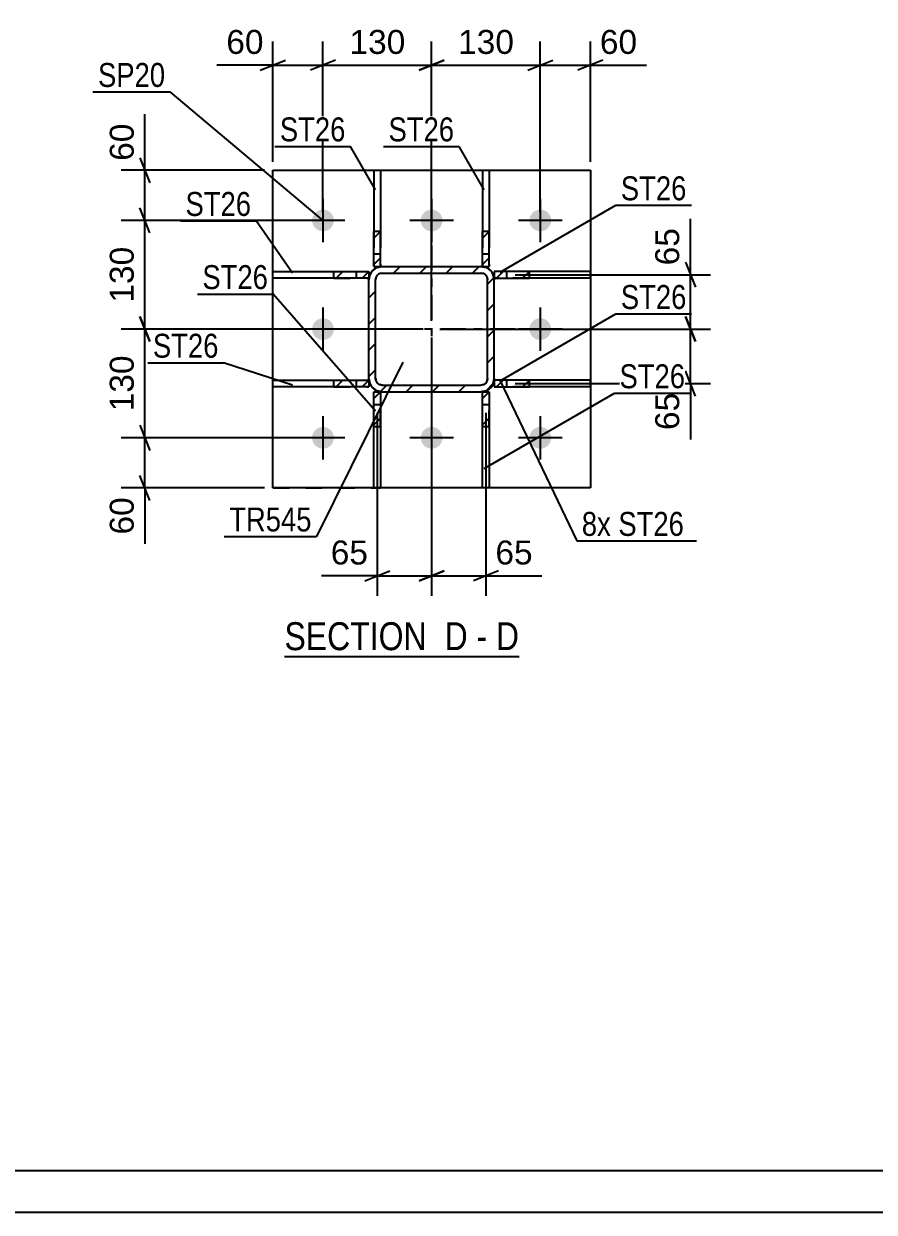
# Model space of a CAD drawing. Header units: millimetres. Extents: x -112 to 729, y -410 to 184.
# Drawn here: x 118.4 to 220.1, y -409.7 to -267.6 of the extents above; entities that cross this region are included whole.
import ezdxf

# ---------------------------------------------------------------- set-up
doc = ezdxf.new("R2010")
doc.units = ezdxf.units.MM
doc.linetypes.add('DXK_LINE_DOT2', pattern=[3.9198, 1.9599, -1.9599])
doc.linetypes.add('DXK_LINE_DOT3', pattern=[5.9187, 2.979, -0.9799, 0.9799, -0.9799])
doc.styles.add('Arial', font='ARIAL.TTF', dxfattribs={"height": 0.2})
doc.styles.add('Arial Narrow', font='ARIALN.TTF', dxfattribs={"height": 0.2})

# ---------------------------------------------------------------- blocks, each defined once
blk = doc.blocks.new('Unknown-318931512-1115')
at = {"color": 5, "linetype": 'Continuous'}
for p, q in [((-107.46, -404.71), (723.54, -404.71)), ((-112.46, -409.71), (728.54, -409.71))]:
    blk.add_line(p, q, dxfattribs=at)
blk = doc.blocks.new('Unknown-318931512-13 - 5891')
at = {"color": 6, "linetype": 'Continuous'}
blk.add_line((149.57, -343.23), (177.64, -343.23), dxfattribs=at)
at = {"color": 0, "linetype": 'Continuous'}
for points in [[(167.68, -342.48), (167.68, -338.98), (149.57, -338.98), (149.57, -342.48)], [(171.5, -342.48), (171.5, -338.98), (168.73, -338.98), (168.73, -342.48)], [(173.82, -342.48), (173.82, -338.98), (172.55, -338.98), (172.55, -342.48)], [(177.64, -342.48), (177.64, -338.98), (174.87, -338.98), (174.87, -342.48)]]:
    blk.add_wipeout(points, dxfattribs=at)
at = {"color": 7, "linetype": 'Continuous', "style": 'Arial Narrow'}
for s, p in [('SECTION ', (149.57, -342.48)), ('D', (168.73, -342.48)), ('D', (174.87, -342.48)), ('-', (172.55, -342.48))]:
    blk.add_text(s, height=3.34, dxfattribs=at).set_placement(p)
blk = doc.blocks.new('Part-318931512-5932 - 5891')
at = {"linetype": 'Continuous'}
h = blk.add_hatch(dxfattribs=at)
h.set_pattern_fill('', scale=0.7, style=0, pattern_type=0)
h.set_pattern_definition([(45, (161.0833, -311.5784), (-1.5715, 1.5715), [])])
h.paths.add_polyline_path([(161.08, -315.77), (161.08, -311.58), (160.28, -311.58), (160.28, -315.77)])
at = {"color": 7, "linetype": 'DXK_LINE_DOT2'}
for p, q in [((160.28, -315.77), (160.28, -311.58)), ((160.28, -311.58), (161.08, -311.58)), ((161.08, -315.77), (161.08, -311.58)), ((160.28, -313.08), (161.08, -313.08))]:
    blk.add_line(p, q, dxfattribs=at)
at = {"color": 2, "linetype": 'Continuous'}
for p, q in [((160.28, -315.77), (160.28, -311.58)), ((160.28, -311.58), (161.08, -311.58)), ((161.08, -311.58), (161.08, -315.77)), ((160.28, -323.08), (160.28, -315.77)), ((161.08, -315.77), (160.28, -315.77)), ((161.08, -315.77), (161.08, -323.08)), ((161.08, -323.08), (160.28, -323.08))]:
    blk.add_line(p, q, dxfattribs=at)
blk = doc.blocks.new('Part-318931512-5908 - 5891')
at = {"linetype": 'Continuous'}
h = blk.add_hatch(dxfattribs=at)
h.set_pattern_fill('', scale=0.7, style=0, pattern_type=0)
h.set_pattern_definition([(45, (159.683, -297.1784), (-1.5715, 1.5715), [])])
h.paths.add_polyline_path([(159.68, -297.98), (159.68, -297.18), (155.49, -297.18), (155.49, -297.98)])
at = {"color": 2, "linetype": 'Continuous'}
for p, q in [((148.18, -297.18), (155.49, -297.18)), ((148.18, -297.98), (148.18, -297.18)), ((155.49, -297.98), (148.18, -297.98)), ((155.49, -297.18), (159.68, -297.18)), ((155.49, -297.98), (155.49, -297.18)), ((159.68, -297.98), (155.49, -297.98)), ((159.68, -297.18), (159.68, -297.98))]:
    blk.add_line(p, q, dxfattribs=at)
at = {"color": 7, "linetype": 'DXK_LINE_DOT2'}
for p, q in [((155.49, -297.18), (159.68, -297.18)), ((155.49, -297.98), (159.68, -297.98)), ((158.18, -297.98), (158.18, -297.18)), ((159.68, -297.18), (159.68, -297.98))]:
    blk.add_line(p, q, dxfattribs=at)
blk = doc.blocks.new('Part-318931512-5913 - 5891')
at = {"linetype": 'Continuous'}
h = blk.add_hatch(dxfattribs=at)
h.set_pattern_fill('', scale=0.7, style=0, pattern_type=0)
h.set_pattern_definition([(45, (178.8717, -310.1784), (-1.5715, 1.5715), [])])
h.paths.add_polyline_path([(178.87, -310.98), (178.87, -310.18), (174.68, -310.18), (174.68, -310.98)])
at = {"color": 7, "linetype": 'DXK_LINE_DOT2'}
for p, q in [((178.87, -310.18), (174.68, -310.18)), ((174.68, -310.18), (174.68, -310.98)), ((178.87, -310.98), (174.68, -310.98)), ((176.18, -310.98), (176.18, -310.18))]:
    blk.add_line(p, q, dxfattribs=at)
at = {"color": 2, "linetype": 'Continuous'}
for p, q in [((178.87, -310.18), (174.68, -310.18)), ((174.68, -310.18), (174.68, -310.98)), ((174.68, -310.98), (178.87, -310.98)), ((186.18, -310.18), (178.87, -310.18)), ((178.87, -310.98), (178.87, -310.18)), ((186.18, -310.98), (178.87, -310.98)), ((186.18, -310.98), (186.18, -310.18))]:
    blk.add_line(p, q, dxfattribs=at)
blk = doc.blocks.new('Part-318931512-5918 - 5891')
at = {"linetype": 'Continuous'}
h = blk.add_hatch(dxfattribs=at)
h.set_pattern_fill('', scale=0.7, style=0, pattern_type=0)
h.set_pattern_definition([(45, (178.8717, -297.1784), (-1.5715, 1.5715), [])])
h.paths.add_polyline_path([(178.87, -297.98), (178.87, -297.18), (174.68, -297.18), (174.68, -297.98)])
at = {"color": 7, "linetype": 'DXK_LINE_DOT2'}
for p, q in [((178.87, -297.18), (174.68, -297.18)), ((174.68, -297.18), (174.68, -297.98)), ((178.87, -297.98), (174.68, -297.98)), ((176.18, -297.98), (176.18, -297.18))]:
    blk.add_line(p, q, dxfattribs=at)
at = {"color": 2, "linetype": 'Continuous'}
for p, q in [((178.87, -297.18), (174.68, -297.18)), ((174.68, -297.18), (174.68, -297.98)), ((174.68, -297.98), (178.87, -297.98)), ((186.18, -297.18), (178.87, -297.18)), ((178.87, -297.98), (178.87, -297.18)), ((186.18, -297.98), (178.87, -297.98)), ((186.18, -297.98), (186.18, -297.18))]:
    blk.add_line(p, q, dxfattribs=at)
blk = doc.blocks.new('Part-318931512-5937 - 5891')
at = {"linetype": 'Continuous'}
h = blk.add_hatch(dxfattribs=at)
h.set_pattern_fill('', scale=0.7, style=0, pattern_type=0)
h.set_pattern_definition([(45, (174.0828, -311.5784), (-1.5715, 1.5715), [])])
h.paths.add_polyline_path([(174.08, -315.77), (174.08, -311.58), (173.28, -311.58), (173.28, -315.77)])
at = {"color": 7, "linetype": 'DXK_LINE_DOT2'}
for p, q in [((173.28, -315.77), (173.28, -311.58)), ((173.28, -311.58), (174.08, -311.58)), ((174.08, -315.77), (174.08, -311.58)), ((173.28, -313.08), (174.08, -313.08))]:
    blk.add_line(p, q, dxfattribs=at)
at = {"color": 2, "linetype": 'Continuous'}
for p, q in [((173.28, -315.77), (173.28, -311.58)), ((173.28, -311.58), (174.08, -311.58)), ((174.08, -311.58), (174.08, -315.77)), ((173.28, -323.08), (173.28, -315.77)), ((174.08, -315.77), (173.28, -315.77)), ((174.08, -315.77), (174.08, -323.08)), ((174.08, -323.08), (173.28, -323.08))]:
    blk.add_line(p, q, dxfattribs=at)
blk = doc.blocks.new('Part-318931512-5942 - 5891')
at = {"linetype": 'Continuous'}
h = blk.add_hatch(dxfattribs=at)
h.set_pattern_fill('', scale=0.7, style=0, pattern_type=0)
h.set_pattern_definition([(45, (161.0833, -292.39), (-1.5715, 1.5715), [])])
h.paths.add_polyline_path([(161.08, -296.58), (161.08, -292.39), (160.28, -292.39), (160.28, -296.58)])
at = {"color": 2, "linetype": 'Continuous'}
for p, q in [((160.28, -285.08), (160.28, -292.39)), ((160.28, -285.08), (161.08, -285.08)), ((161.08, -285.08), (161.08, -292.39)), ((160.28, -296.58), (160.28, -292.39)), ((161.08, -292.39), (160.28, -292.39)), ((161.08, -296.58), (161.08, -292.39)), ((160.28, -296.58), (161.08, -296.58))]:
    blk.add_line(p, q, dxfattribs=at)
at = {"color": 7, "linetype": 'DXK_LINE_DOT2'}
for p, q in [((160.28, -292.39), (160.28, -296.58)), ((161.08, -292.39), (161.08, -296.58)), ((160.28, -295.08), (161.08, -295.08)), ((160.28, -296.58), (161.08, -296.58))]:
    blk.add_line(p, q, dxfattribs=at)
blk = doc.blocks.new('Part-318931512-5947 - 5891')
at = {"linetype": 'Continuous'}
h = blk.add_hatch(dxfattribs=at)
h.set_pattern_fill('', scale=0.7, style=0, pattern_type=0)
h.set_pattern_definition([(45, (174.0828, -292.39), (-1.5715, 1.5715), [])])
h.paths.add_polyline_path([(174.08, -296.58), (174.08, -292.39), (173.28, -292.39), (173.28, -296.58)])
at = {"color": 2, "linetype": 'Continuous'}
for p, q in [((173.28, -285.08), (173.28, -292.39)), ((173.28, -285.08), (174.08, -285.08)), ((174.08, -285.08), (174.08, -292.39)), ((173.28, -296.58), (173.28, -292.39)), ((174.08, -292.39), (173.28, -292.39)), ((174.08, -296.58), (174.08, -292.39)), ((173.28, -296.58), (174.08, -296.58))]:
    blk.add_line(p, q, dxfattribs=at)
at = {"color": 7, "linetype": 'DXK_LINE_DOT2'}
for p, q in [((173.28, -292.39), (173.28, -296.58)), ((174.08, -292.39), (174.08, -296.58)), ((173.28, -295.08), (174.08, -295.08)), ((173.28, -296.58), (174.08, -296.58))]:
    blk.add_line(p, q, dxfattribs=at)
blk = doc.blocks.new('Part-318931512-5952 - 5891')
at = {"linetype": 'Continuous'}
h = blk.add_hatch(dxfattribs=at)
h.set_pattern_fill('', scale=0.7, style=0, pattern_type=0)
h.set_pattern_definition([(45, (159.683, -310.1784), (-1.5715, 1.5715), [])])
h.paths.add_polyline_path([(159.68, -310.98), (159.68, -310.18), (155.49, -310.18), (155.49, -310.98)])
at = {"color": 2, "linetype": 'Continuous'}
for p, q in [((148.18, -310.18), (155.49, -310.18)), ((148.18, -310.98), (148.18, -310.18)), ((155.49, -310.98), (148.18, -310.98)), ((155.49, -310.18), (159.68, -310.18)), ((155.49, -310.98), (155.49, -310.18)), ((159.68, -310.98), (155.49, -310.98)), ((159.68, -310.18), (159.68, -310.98))]:
    blk.add_line(p, q, dxfattribs=at)
at = {"color": 7, "linetype": 'DXK_LINE_DOT2'}
for p, q in [((155.49, -310.18), (159.68, -310.18)), ((155.49, -310.98), (159.68, -310.98)), ((158.18, -310.98), (158.18, -310.18)), ((159.68, -310.18), (159.68, -310.98))]:
    blk.add_line(p, q, dxfattribs=at)
blk = doc.blocks.new('Part-318931512-5957 - 5891')
at = {"color": 2, "linetype": 'Continuous'}
for p, q in [((148.18, -323.08), (148.18, -285.08)), ((148.18, -285.08), (186.18, -285.08)), ((186.18, -285.08), (186.18, -323.08)), ((186.18, -323.08), (148.18, -323.08))]:
    blk.add_line(p, q, dxfattribs=at)
at = {"color": 7, "linetype": 'DXK_LINE_DOT2'}
blk.add_line((148.18, -323.08), (161.08, -323.08), dxfattribs=at)
blk = doc.blocks.new('Bolt-318931512-5963 - 5891')
at = {"linetype": 'Continuous'}
for points in [[(155.48, -291.08, -1), (152.88, -291.08, -1)], [(168.48, -291.08, -1), (165.88, -291.08, -1)], [(181.48, -291.08, -1), (178.88, -291.08, -1)], [(155.48, -304.08, -1), (152.88, -304.08, -1)], [(181.48, -304.08, -1), (178.88, -304.08, -1)], [(155.48, -317.08, -1), (152.88, -317.08, -1)], [(168.48, -317.08, -1), (165.88, -317.08, -1)], [(181.48, -317.08, -1), (178.88, -317.08, -1)]]:
    blk.add_hatch(color=1, dxfattribs=at).paths.add_polyline_path(points)
at = {"color": 1, "linetype": 'Continuous'}
for p, q in [((154.18, -288.48), (154.18, -293.68)), ((167.18, -288.48), (167.18, -293.68)), ((180.18, -288.48), (180.18, -293.68)), ((156.78, -291.08), (151.58, -291.08)), ((169.78, -291.08), (164.58, -291.08)), ((182.78, -291.08), (177.58, -291.08)), ((154.18, -301.48), (154.18, -306.68)), ((180.18, -301.48), (180.18, -306.68)), ((156.78, -304.08), (151.58, -304.08)), ((182.78, -304.08), (177.58, -304.08)), ((154.18, -314.48), (154.18, -319.68)), ((167.18, -314.48), (167.18, -319.68)), ((180.18, -314.48), (180.18, -319.68)), ((156.78, -317.08), (151.58, -317.08)), ((169.78, -317.08), (164.58, -317.08)), ((182.78, -317.08), (177.58, -317.08))]:
    blk.add_line(p, q, dxfattribs=at)
blk = doc.blocks.new('Part-318931512-6040 - 5891')
at = {"linetype": 'Continuous'}
h = blk.add_hatch(dxfattribs=at)
h.set_pattern_fill('', scale=0.7, style=0, pattern_type=0)
h.set_pattern_definition([(45, (173.695, -311.4566), (-1.57154, 1.57154), [])])
h.paths.add_polyline_path([(173.08, -311.58), (173.69, -311.46), (174.21, -311.11), (174.56, -310.59), (174.68, -309.98), (174.68, -298.18), (174.56, -297.57), (174.21, -297.05), (173.69, -296.7), (173.08, -296.58), (161.28, -296.58), (160.67, -296.7), (160.15, -297.05), (159.8, -297.57), (159.68, -298.18), (159.68, -309.98), (159.8, -310.59), (160.15, -311.11), (160.67, -311.46), (161.28, -311.58)])
h.paths.add_polyline_path([(161.28, -310.78), (160.98, -310.72), (160.72, -310.54), (160.54, -310.28), (160.48, -309.98), (160.48, -298.18), (160.54, -297.87), (160.72, -297.61), (160.98, -297.44), (161.28, -297.38), (173.08, -297.38), (173.39, -297.44), (173.65, -297.61), (173.82, -297.87), (173.88, -298.18), (173.88, -309.98), (173.82, -310.28), (173.65, -310.54), (173.39, -310.72), (173.08, -310.78)])
at = {"color": 7, "linetype": 'DXK_LINE_DOT3'}
for p, q in [((167.18, -294.08), (167.18, -314.08)), ((177.18, -304.08), (157.18, -304.08))]:
    blk.add_line(p, q, dxfattribs=at)
at = {"color": 7, "linetype": 'DXK_LINE_DOT2'}
for p, q in [((160.67, -296.7), (161.28, -296.58)), ((161.28, -296.58), (173.08, -296.58)), ((173.08, -296.58), (173.69, -296.7)), ((159.68, -298.18), (159.8, -297.57)), ((159.68, -309.98), (159.68, -298.18)), ((160.54, -297.87), (160.48, -298.18)), ((160.48, -309.98), (160.48, -298.18)), ((161.28, -297.38), (160.98, -297.44)), ((161.28, -297.38), (173.08, -297.38)), ((173.39, -297.44), (173.08, -297.38)), ((173.88, -298.18), (173.82, -297.87)), ((173.88, -309.98), (173.88, -298.18)), ((174.56, -297.57), (174.68, -298.18)), ((174.68, -309.98), (174.68, -298.18)), ((159.8, -310.59), (159.68, -309.98)), ((160.48, -309.98), (160.54, -310.28)), ((160.98, -310.72), (161.28, -310.78)), ((161.28, -310.78), (173.08, -310.78)), ((173.08, -310.78), (173.39, -310.72)), ((173.82, -310.28), (173.88, -309.98)), ((174.68, -309.98), (174.56, -310.59)), ((161.28, -311.58), (160.67, -311.46)), ((161.28, -311.58), (173.08, -311.58)), ((173.69, -311.46), (173.08, -311.58))]:
    blk.add_line(p, q, dxfattribs=at)
at = {"color": 2, "linetype": 'Continuous'}
for p, q in [((161.28, -296.58), (160.67, -296.7)), ((161.28, -296.58), (173.08, -296.58)), ((173.69, -296.7), (173.08, -296.58)), ((159.8, -297.57), (159.68, -298.18)), ((159.68, -309.98), (159.68, -298.18)), ((160.48, -298.18), (160.54, -297.87)), ((160.48, -309.98), (160.48, -298.18)), ((160.98, -297.44), (161.28, -297.38)), ((161.28, -297.38), (173.08, -297.38)), ((173.08, -297.38), (173.39, -297.44)), ((173.82, -297.87), (173.88, -298.18)), ((173.88, -309.98), (173.88, -298.18)), ((174.68, -298.18), (174.56, -297.57)), ((174.68, -309.98), (174.68, -298.18)), ((159.68, -309.98), (159.8, -310.59)), ((160.54, -310.28), (160.48, -309.98)), ((161.28, -310.78), (160.98, -310.72)), ((161.28, -310.78), (173.08, -310.78)), ((173.39, -310.72), (173.08, -310.78)), ((173.88, -309.98), (173.82, -310.28)), ((174.56, -310.59), (174.68, -309.98)), ((160.67, -311.46), (161.28, -311.58)), ((161.28, -311.58), (173.08, -311.58)), ((173.08, -311.58), (173.69, -311.46))]:
    blk.add_line(p, q, dxfattribs=at)
at = {"color": 7, "linetype": 'DXK_LINE_DOT2'}
for centre, radius, start, end in [((161.28, -298.18), 1.6, 112.5, 157.5), ((173.08, -298.18), 1.6, 22.5, 67.5), ((161.28, -298.18), 0.8, 112.5, 157.5), ((173.08, -298.18), 0.8, 22.5, 67.5), ((161.28, -309.98), 1.6, 202.5, 247.5), ((161.28, -309.98), 0.8, 202.5, 247.5), ((173.08, -309.98), 0.8, 292.5, 337.5), ((173.08, -309.98), 1.6, 292.5, 337.5)]:
    blk.add_arc(centre, radius, start, end, dxfattribs=at)
at = {"color": 2, "linetype": 'Continuous'}
for centre, radius, start, end in [((161.28, -298.18), 1.6, 112.5, 157.5), ((173.08, -298.18), 1.6, 22.5, 67.5), ((161.28, -298.18), 0.8, 112.5, 157.5), ((173.08, -298.18), 0.8, 22.5, 67.5), ((161.28, -309.98), 1.6, 202.5, 247.5), ((161.28, -309.98), 0.8, 202.5, 247.5), ((173.08, -309.98), 0.8, 292.5, 337.5), ((173.08, -309.98), 1.6, 292.5, 337.5)]:
    blk.add_arc(centre, radius, start, end, dxfattribs=at)
blk = doc.blocks.new('StraightDimension-318931512-6181 - 5891')
at = {"color": 7, "linetype": 'Continuous'}
for p, q in [((132.28, -315.58), (133.48, -318.58)), ((153.18, -317.08), (130.03, -317.08)), ((132.88, -323.08), (132.88, -317.08)), ((133.48, -324.58), (132.28, -321.58)), ((147.18, -323.08), (130.03, -323.08)), ((132.88, -323.08), (132.88, -329.78)), ((132.88, -323.08), (132.88, -329.78))]:
    blk.add_line(p, q, dxfattribs=at)
at = {"color": 0}
blk.add_wipeout([(132.13, -323.6), (127.93, -323.6), (127.93, -329.25), (132.13, -329.25)], dxfattribs=at)
at = {"color": 3, "style": 'Arial'}
blk.add_text('60', height=2.865, rotation=90.0002, dxfattribs=at).set_placement((131.53, -328.65))
blk = doc.blocks.new('StraightDimension-318931512-6149 - 5891')
at = {"color": 7, "linetype": 'Continuous'}
for p, q in [((132.88, -285.08), (132.88, -278.38)), ((132.88, -285.08), (132.88, -278.38)), ((132.28, -283.58), (133.48, -286.58)), ((147.18, -285.08), (130.03, -285.08)), ((132.88, -291.08), (132.88, -285.08)), ((133.48, -292.58), (132.28, -289.58)), ((153.18, -291.08), (130.03, -291.08))]:
    blk.add_line(p, q, dxfattribs=at)
at = {"color": 0}
blk.add_wipeout([(132.13, -278.91), (127.93, -278.91), (127.93, -284.55), (132.13, -284.55)], dxfattribs=at)
at = {"color": 3, "style": 'Arial'}
blk.add_text('60', height=2.865, rotation=90.0002, dxfattribs=at).set_placement((131.53, -283.95))
blk = doc.blocks.new('StraightDimension-318931512-6153 - 5891')
at = {"color": 7, "linetype": 'Continuous'}
for p, q in [((133.48, -292.58), (132.28, -289.58)), ((153.18, -291.08), (130.03, -291.08)), ((132.88, -304.08), (132.88, -291.08)), ((132.28, -302.58), (133.48, -305.58)), ((166.18, -304.08), (130.03, -304.08))]:
    blk.add_line(p, q, dxfattribs=at)
at = {"color": 0}
blk.add_wipeout([(132.13, -293.64), (127.93, -293.64), (127.93, -301.51), (132.13, -301.51)], dxfattribs=at)
at = {"color": 3, "style": 'Arial'}
blk.add_text('130', height=2.865, rotation=90.0002, dxfattribs=at).set_placement((131.53, -300.91))
blk = doc.blocks.new('StraightDimension-318931512-6204 - 5891')
at = {"color": 7, "linetype": 'Continuous'}
for p, q in [((154.18, -290.08), (154.18, -269.66)), ((167.18, -303.08), (167.18, -269.66)), ((155.68, -271.91), (152.68, -273.11)), ((154.18, -272.51), (167.18, -272.51)), ((165.68, -273.11), (168.68, -271.91))]:
    blk.add_line(p, q, dxfattribs=at)
at = {"color": 0}
blk.add_wipeout([(164.62, -271.76), (164.62, -267.56), (156.75, -267.56), (156.75, -271.76)], dxfattribs=at)
at = {"color": 3, "style": 'Arial'}
blk.add_text('130', height=2.865, dxfattribs=at).set_placement((157.35, -271.16))
blk = doc.blocks.new('StraightDimension-318931512-6186 - 5891')
at = {"color": 7, "linetype": 'Continuous'}
for p, q in [((167.18, -303.08), (167.18, -269.66)), ((180.18, -290.08), (180.18, -269.66)), ((168.68, -271.91), (165.68, -273.11)), ((167.18, -272.51), (180.18, -272.51)), ((178.68, -273.11), (181.68, -271.91))]:
    blk.add_line(p, q, dxfattribs=at)
at = {"color": 0}
blk.add_wipeout([(177.62, -271.76), (177.62, -267.56), (169.75, -267.56), (169.75, -271.76)], dxfattribs=at)
at = {"color": 3, "style": 'Arial'}
blk.add_text('130', height=2.865, dxfattribs=at).set_placement((170.35, -271.16))
blk = doc.blocks.new('StraightDimension-318931512-6126 - 5891')
at = {"color": 7, "linetype": 'Continuous'}
for p, q in [((197.55, -302.58), (198.75, -305.58)), ((168.18, -304.08), (200.55, -304.08)), ((198.15, -310.58), (198.15, -304.08)), ((198.75, -312.08), (197.55, -309.08)), ((177.18, -310.58), (200.55, -310.58)), ((198.15, -310.58), (198.15, -317.28)), ((198.15, -310.58), (198.15, -317.28))]:
    blk.add_line(p, q, dxfattribs=at)
at = {"color": 0}
blk.add_wipeout([(197.4, -311.1), (193.2, -311.1), (193.2, -316.75), (197.4, -316.75)], dxfattribs=at)
at = {"color": 3, "style": 'Arial'}
blk.add_text('65', height=2.865, rotation=90.0002, dxfattribs=at).set_placement((196.8, -316.15))
blk = doc.blocks.new('StraightDimension-318931512-6103 - 5891')
at = {"color": 7, "linetype": 'Continuous'}
for p, q in [((167.18, -305.08), (167.18, -335.98)), ((173.68, -314.08), (173.68, -335.98)), ((165.68, -334.18), (168.68, -332.98)), ((167.18, -333.58), (173.68, -333.58)), ((175.18, -332.98), (172.18, -334.18)), ((173.68, -333.58), (180.38, -333.58)), ((173.68, -333.58), (180.38, -333.58))]:
    blk.add_line(p, q, dxfattribs=at)
at = {"color": 0}
blk.add_wipeout([(179.86, -332.83), (179.86, -328.63), (174.21, -328.63), (174.21, -332.83)], dxfattribs=at)
at = {"color": 3, "style": 'Arial'}
blk.add_text('65', height=2.865, dxfattribs=at).set_placement((174.81, -332.23))
blk = doc.blocks.new('StraightDimension-318931512-6114 - 5891')
at = {"color": 7, "linetype": 'Continuous'}
for p, q in [((167.18, -305.08), (167.18, -335.98)), ((160.68, -314.08), (160.68, -335.98)), ((160.68, -333.58), (153.99, -333.58)), ((160.68, -333.58), (153.99, -333.58)), ((159.18, -334.18), (162.18, -332.98)), ((160.68, -333.58), (167.18, -333.58)), ((168.68, -332.98), (165.68, -334.18))]:
    blk.add_line(p, q, dxfattribs=at)
at = {"color": 0}
blk.add_wipeout([(160.16, -332.83), (160.16, -328.63), (154.51, -328.63), (154.51, -332.83)], dxfattribs=at)
at = {"color": 3, "style": 'Arial'}
blk.add_text('65', height=2.865, dxfattribs=at).set_placement((155.11, -332.23))
blk = doc.blocks.new('StraightDimension-318931512-6137 - 5891')
at = {"color": 7, "linetype": 'Continuous'}
for p, q in [((198.15, -297.58), (198.15, -290.88)), ((198.15, -297.58), (198.15, -290.88)), ((197.55, -296.08), (198.75, -299.08)), ((177.18, -297.58), (200.55, -297.58)), ((198.15, -304.08), (198.15, -297.58)), ((198.75, -305.58), (197.55, -302.58)), ((168.18, -304.08), (200.55, -304.08))]:
    blk.add_line(p, q, dxfattribs=at)
at = {"color": 0}
blk.add_wipeout([(197.4, -291.41), (193.2, -291.41), (193.2, -297.05), (197.4, -297.05)], dxfattribs=at)
at = {"color": 3, "style": 'Arial'}
blk.add_text('65', height=2.865, rotation=90.0002, dxfattribs=at).set_placement((196.8, -296.45))
blk = doc.blocks.new('StraightDimension-318931512-6167 - 5891')
at = {"color": 7, "linetype": 'Continuous'}
for p, q in [((133.48, -305.58), (132.28, -302.58)), ((166.18, -304.08), (130.03, -304.08)), ((132.88, -317.08), (132.88, -304.08)), ((132.28, -315.58), (133.48, -318.58)), ((153.18, -317.08), (130.03, -317.08))]:
    blk.add_line(p, q, dxfattribs=at)
at = {"color": 0}
blk.add_wipeout([(132.13, -306.64), (127.93, -306.64), (127.93, -314.51), (132.13, -314.51)], dxfattribs=at)
at = {"color": 3, "style": 'Arial'}
blk.add_text('130', height=2.865, rotation=90.0002, dxfattribs=at).set_placement((131.53, -313.91))
blk = doc.blocks.new('StraightDimension-318931512-6200 - 5891')
at = {"color": 7, "linetype": 'Continuous'}
for p, q in [((180.18, -290.08), (180.18, -269.66)), ((186.18, -284.08), (186.18, -269.66)), ((178.68, -273.11), (181.68, -271.91)), ((180.18, -272.51), (186.18, -272.51)), ((187.68, -271.91), (184.68, -273.11)), ((186.18, -272.51), (192.88, -272.51)), ((186.18, -272.51), (192.88, -272.51))]:
    blk.add_line(p, q, dxfattribs=at)
at = {"color": 0}
blk.add_wipeout([(192.35, -271.76), (192.35, -267.56), (186.71, -267.56), (186.71, -271.76)], dxfattribs=at)
at = {"color": 3, "style": 'Arial'}
blk.add_text('60', height=2.865, dxfattribs=at).set_placement((187.31, -271.16))
blk = doc.blocks.new('StraightDimension-318931512-6218 - 5891')
at = {"color": 7, "linetype": 'Continuous'}
for p, q in [((148.18, -284.08), (148.18, -269.66)), ((154.18, -290.08), (154.18, -269.66)), ((148.18, -272.51), (141.49, -272.51)), ((148.18, -272.51), (141.49, -272.51)), ((146.68, -273.11), (149.68, -271.91)), ((148.18, -272.51), (154.18, -272.51)), ((155.68, -271.91), (152.68, -273.11))]:
    blk.add_line(p, q, dxfattribs=at)
at = {"color": 0}
blk.add_wipeout([(147.66, -271.76), (147.66, -267.56), (142.01, -267.56), (142.01, -271.76)], dxfattribs=at)
at = {"color": 3, "style": 'Arial'}
blk.add_text('60', height=2.865, dxfattribs=at).set_placement((142.61, -271.16))
blk = doc.blocks.new('Mark-318931512-5928 - 5891')
at = {"color": 0}
blk.add_wipeout([(147.6, -299.29), (147.6, -296.29), (139.75, -296.29), (139.75, -299.29)], dxfattribs=at)
blk.add_wipeout([(147.6, -299.29), (147.6, -296.29), (139.75, -296.29), (139.75, -299.29)], dxfattribs=at)
at = {"color": 30, "linetype": 'Continuous'}
for p in [(139.15, -299.89), (160.47, -313.91)]:
    blk.add_line(p, (148.2, -299.89), dxfattribs=at)
at = {"color": 3, "style": 'Arial Narrow'}
blk.add_text('ST26', height=2.863, dxfattribs=at).set_placement((139.75, -299.29))
blk = doc.blocks.new('Mark-318931512-5904 - 5891')
at = {"color": 0}
blk.add_wipeout([(145.59, -290.54), (145.59, -287.54), (137.73, -287.54), (137.73, -290.54)], dxfattribs=at)
blk.add_wipeout([(145.59, -290.54), (145.59, -287.54), (137.73, -287.54), (137.73, -290.54)], dxfattribs=at)
at = {"color": 30, "linetype": 'Continuous'}
for p in [(137.13, -291.14), (150.52, -297.37)]:
    blk.add_line(p, (146.19, -291.14), dxfattribs=at)
at = {"color": 3, "style": 'Arial Narrow'}
blk.add_text('ST26', height=2.863, dxfattribs=at).set_placement((137.73, -290.54))
blk = doc.blocks.new('Mark-318931512-6036 - 5891')
at = {"color": 0}
blk.add_wipeout([(152.82, -328.28), (152.82, -325.28), (142.96, -325.28), (142.96, -328.28)], dxfattribs=at)
blk.add_wipeout([(152.82, -328.28), (152.82, -325.28), (142.96, -325.28), (142.96, -328.28)], dxfattribs=at)
at = {"color": 30, "linetype": 'Continuous'}
for p in [(163.74, -308.04), (142.36, -328.88)]:
    blk.add_line(p, (153.42, -328.88), dxfattribs=at)
at = {"color": 3, "style": 'Arial Narrow'}
blk.add_text('TR545', height=2.863, dxfattribs=at).set_placement((142.96, -328.28))
blk = doc.blocks.new('Mark-318931512-5909 - 5891')
at = {"color": 0}
blk.add_wipeout([(197.67, -301.67), (197.67, -298.67), (189.82, -298.67), (189.82, -301.67)], dxfattribs=at)
blk.add_wipeout([(197.67, -301.67), (197.67, -298.67), (189.82, -298.67), (189.82, -301.67)], dxfattribs=at)
at = {"color": 30, "linetype": 'Continuous'}
for p, q in [((175.36, -310.27), (189.22, -302.27)), ((189.22, -302.27), (198.27, -302.27))]:
    blk.add_line(p, q, dxfattribs=at)
at = {"color": 3, "style": 'Arial Narrow'}
blk.add_text('ST26', height=2.863, dxfattribs=at).set_placement((189.82, -301.67))
blk = doc.blocks.new('Mark-318931512-5914 - 5891')
at = {"color": 0}
blk.add_wipeout([(197.67, -288.67), (197.67, -285.67), (189.82, -285.67), (189.82, -288.67)], dxfattribs=at)
blk.add_wipeout([(197.67, -288.67), (197.67, -285.67), (189.82, -285.67), (189.82, -288.67)], dxfattribs=at)
at = {"color": 30, "linetype": 'Continuous'}
for p, q in [((175.36, -297.27), (189.22, -289.27)), ((189.22, -289.27), (198.27, -289.27))]:
    blk.add_line(p, q, dxfattribs=at)
at = {"color": 3, "style": 'Arial Narrow'}
blk.add_text('ST26', height=2.863, dxfattribs=at).set_placement((189.82, -288.67))
blk = doc.blocks.new('Mark-318931512-5933 - 5891')
at = {"color": 0}
blk.add_wipeout([(197.51, -311.15), (197.51, -308.15), (189.66, -308.15), (189.66, -311.15)], dxfattribs=at)
blk.add_wipeout([(197.51, -311.15), (197.51, -308.15), (189.66, -308.15), (189.66, -311.15)], dxfattribs=at)
at = {"color": 30, "linetype": 'Continuous'}
for p, q in [((173.47, -320.75), (189.06, -311.75)), ((189.06, -311.75), (198.11, -311.75))]:
    blk.add_line(p, q, dxfattribs=at)
at = {"color": 3, "style": 'Arial Narrow'}
blk.add_text('ST26', height=2.863, dxfattribs=at).set_placement((189.66, -311.15))
blk = doc.blocks.new('Mark-318931512-5938 - 5891')
at = {"color": 0}
blk.add_wipeout([(156.87, -281.62), (156.87, -278.62), (149.02, -278.62), (149.02, -281.62)], dxfattribs=at)
blk.add_wipeout([(156.87, -281.62), (156.87, -278.62), (149.02, -278.62), (149.02, -281.62)], dxfattribs=at)
at = {"color": 30, "linetype": 'Continuous'}
for p in [(148.42, -282.22), (160.47, -287.41)]:
    blk.add_line(p, (157.47, -282.22), dxfattribs=at)
at = {"color": 3, "style": 'Arial Narrow'}
blk.add_text('ST26', height=2.863, dxfattribs=at).set_placement((149.02, -281.62))
blk = doc.blocks.new('Mark-318931512-5943 - 5891')
at = {"color": 0}
blk.add_wipeout([(169.87, -281.62), (169.87, -278.62), (162.02, -278.62), (162.02, -281.62)], dxfattribs=at)
blk.add_wipeout([(169.87, -281.62), (169.87, -278.62), (162.02, -278.62), (162.02, -281.62)], dxfattribs=at)
at = {"color": 30, "linetype": 'Continuous'}
for p in [(161.42, -282.22), (173.47, -287.41)]:
    blk.add_line(p, (170.47, -282.22), dxfattribs=at)
at = {"color": 3, "style": 'Arial Narrow'}
blk.add_text('ST26', height=2.863, dxfattribs=at).set_placement((162.02, -281.62))
blk = doc.blocks.new('Mark-318931512-5948 - 5891')
at = {"color": 0}
blk.add_wipeout([(141.69, -307.5), (141.69, -304.5), (133.83, -304.5), (133.83, -307.5)], dxfattribs=at)
blk.add_wipeout([(141.69, -307.5), (141.69, -304.5), (133.83, -304.5), (133.83, -307.5)], dxfattribs=at)
at = {"color": 30, "linetype": 'Continuous'}
for p in [(133.23, -308.1), (150.52, -310.79)]:
    blk.add_line(p, (142.29, -308.1), dxfattribs=at)
at = {"color": 3, "style": 'Arial Narrow'}
blk.add_text('ST26', height=2.863, dxfattribs=at).set_placement((133.83, -307.5))
blk = doc.blocks.new('Mark-318931512-5953 - 5891')
at = {"color": 0}
blk.add_wipeout([(135.3, -275.11), (135.3, -272.11), (127.26, -272.11), (127.26, -275.11)], dxfattribs=at)
blk.add_wipeout([(135.3, -275.11), (135.3, -272.11), (127.26, -272.11), (127.26, -275.11)], dxfattribs=at)
at = {"color": 30, "linetype": 'Continuous'}
for p in [(126.66, -275.71), (154.19, -291.09)]:
    blk.add_line(p, (135.9, -275.71), dxfattribs=at)
at = {"color": 3, "style": 'Arial Narrow'}
blk.add_text('SP20', height=2.863, dxfattribs=at).set_placement((127.26, -275.11))
blk = doc.blocks.new('MarkSet-318931512-6222 - 5891')
at = {"color": 0}
for points in [[(188.62, -328.81), (188.62, -325.81), (185.15, -325.81), (185.15, -328.81)], [(197.38, -328.81), (197.38, -325.81), (189.52, -325.81), (189.52, -328.81)]]:
    blk.add_wipeout(points, dxfattribs=at)
for points in [[(188.62, -328.81), (188.62, -325.81), (185.15, -325.81), (185.15, -328.81)], [(197.38, -328.81), (197.38, -325.81), (189.52, -325.81), (189.52, -328.81)]]:
    blk.add_wipeout(points, dxfattribs=at)
at = {"color": 30, "linetype": 'Continuous'}
for p, q in [((175.36, -310.27), (184.55, -329.41)), ((184.55, -329.41), (198.88, -329.41))]:
    blk.add_line(p, q, dxfattribs=at)
at = {"color": 3, "style": 'Arial Narrow'}
for s, p in [('8x', (185.15, -328.81)), ('ST26', (189.52, -328.81))]:
    blk.add_text(s, height=2.863, dxfattribs=at).set_placement(p)

msp = doc.modelspace()

# ---------------------------------------------------------------- block references
for name in ['Unknown-318931512-1115', 'Part-318931512-5957 - 5891', 'Part-318931512-5942 - 5891', 'Part-318931512-5947 - 5891', 'Bolt-318931512-5963 - 5891', 'Part-318931512-6040 - 5891', 'Part-318931512-5908 - 5891', 'Part-318931512-5918 - 5891', 'Part-318931512-5952 - 5891', 'Part-318931512-5913 - 5891', 'Part-318931512-5932 - 5891', 'Part-318931512-5937 - 5891']:
    msp.add_blockref(name, (0, 0))

# ---------------------------------------------------------------- next in the draw order: block references
for name in ['StraightDimension-318931512-6149 - 5891', 'StraightDimension-318931512-6181 - 5891', 'Unknown-318931512-13 - 5891']:
    msp.add_blockref(name, (0, 0))

# ---------------------------------------------------------------- next in the draw order: block references
msp.add_blockref('StraightDimension-318931512-6153 - 5891', (0, 0))

# ---------------------------------------------------------------- next in the draw order: block references
msp.add_blockref('StraightDimension-318931512-6204 - 5891', (0, 0))

# ---------------------------------------------------------------- next in the draw order: block references
for name in ['StraightDimension-318931512-6218 - 5891', 'StraightDimension-318931512-6186 - 5891']:
    msp.add_blockref(name, (0, 0))

# ---------------------------------------------------------------- next in the draw order: block references
for name in ['StraightDimension-318931512-6200 - 5891', 'Mark-318931512-5943 - 5891', 'StraightDimension-318931512-6126 - 5891']:
    msp.add_blockref(name, (0, 0))

# ---------------------------------------------------------------- next in the draw order: block references
msp.add_blockref('StraightDimension-318931512-6103 - 5891', (0, 0))

# ---------------------------------------------------------------- next in the draw order: block references
msp.add_blockref('StraightDimension-318931512-6114 - 5891', (0, 0))

# ---------------------------------------------------------------- next in the draw order: block references
for name in ['StraightDimension-318931512-6137 - 5891', 'StraightDimension-318931512-6167 - 5891']:
    msp.add_blockref(name, (0, 0))

# ---------------------------------------------------------------- next in the draw order: block references
for name in ['Mark-318931512-5914 - 5891', 'Mark-318931512-5928 - 5891', 'Mark-318931512-5909 - 5891']:
    msp.add_blockref(name, (0, 0))

# ---------------------------------------------------------------- next in the draw order: block references
for name in ['Mark-318931512-5904 - 5891', 'Mark-318931512-6036 - 5891', 'Mark-318931512-5933 - 5891']:
    msp.add_blockref(name, (0, 0))

# ---------------------------------------------------------------- next in the draw order: block references
for name in ['Mark-318931512-5938 - 5891', 'Mark-318931512-5948 - 5891', 'MarkSet-318931512-6222 - 5891']:
    msp.add_blockref(name, (0, 0))

# ---------------------------------------------------------------- next in the draw order: block references
msp.add_blockref('Mark-318931512-5953 - 5891', (0, 0))

doc.saveas('drawing.dxf')
